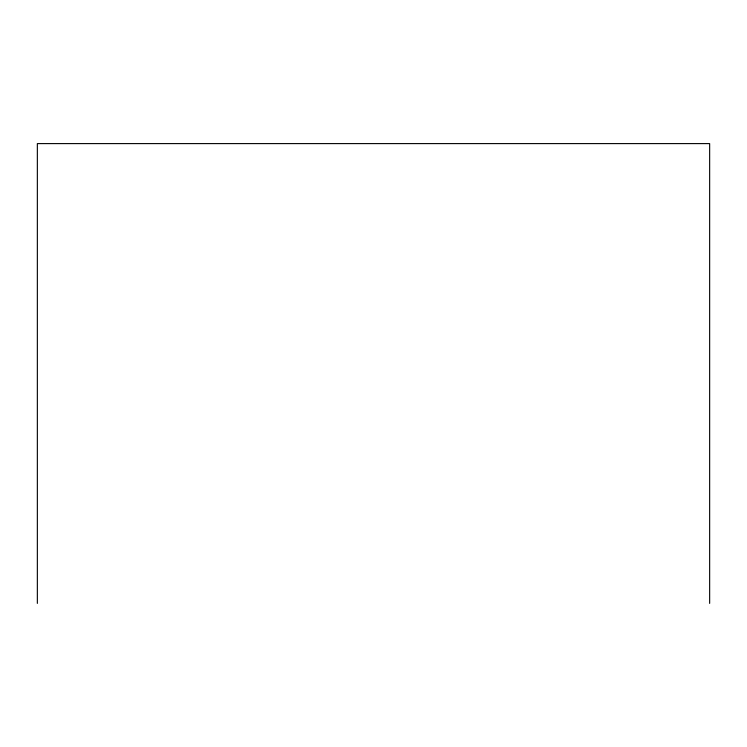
<?xml version="1.0" encoding="UTF-8"?>
<svg xmlns="http://www.w3.org/2000/svg" width="747" height="747" viewBox="0 0 747 747"><rect width="100%" height="100%" fill="white"/><g stroke="black" fill="none" stroke-linecap="round" stroke-linejoin="round"><path stroke-width="1.12" d="M709.65 603.399L709.65 143.601L37.35 143.601L37.35 603.399"/></g></svg>
